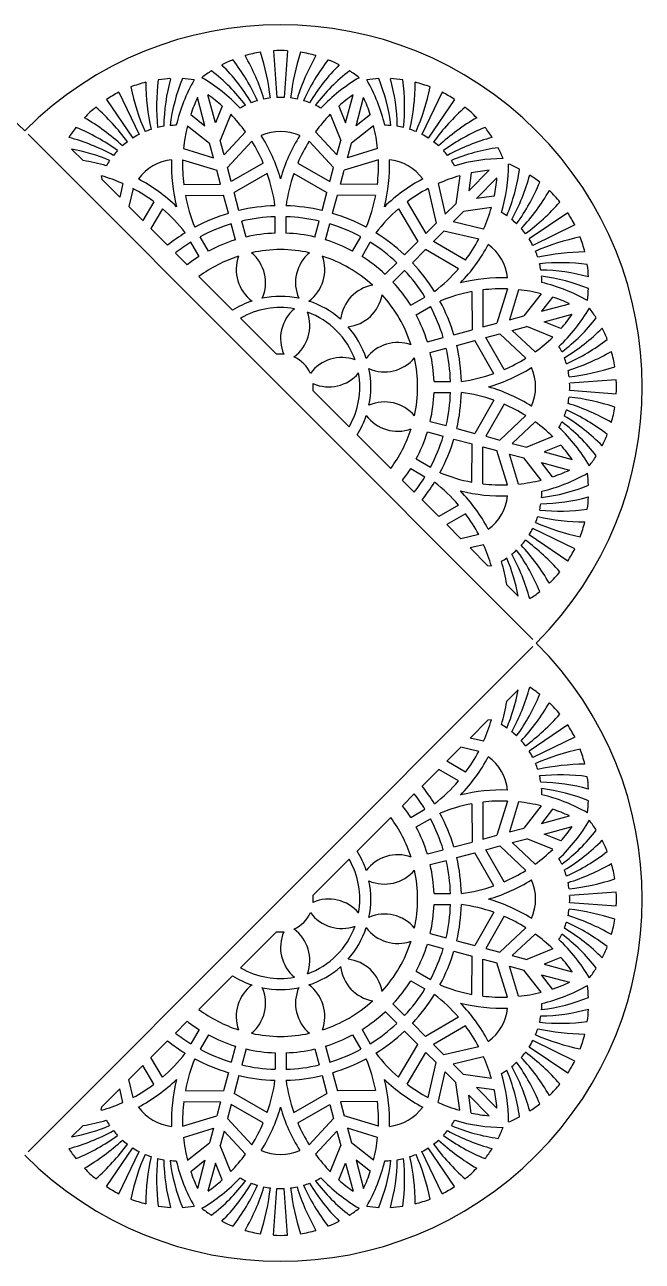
# Model space of a CAD drawing. Extents: x 62 to 305, y -4 to 240.
# Drawn here: x 183.5 to 305.3, y -3.6 to 240 of the extents above; entities that cross this region are included whole.
import ezdxf

# ---------------------------------------------------------------- set-up
doc = ezdxf.new("R2010")
doc.units = 0
doc.layers.get('0').update_dxf_attribs({"linetype": 'CONTINUOUS'})

msp = doc.modelspace()

# ---------------------------------------------------------------- linework, layer by layer
for p, q in [((232.52, 234.85), (233.19, 225.66)), ((235.31, 234.85), (234.64, 225.66)), ((202.01, 226.67), (206.03, 218.39)), ((265.81, 226.67), (261.8, 218.39)), ((199.6, 225.28), (204.77, 217.66)), ((219, 220.09), (217.52, 225.63)), ((221.1, 220.65), (219.61, 226.19)), ((246.73, 220.65), (248.22, 226.19)), ((248.82, 220.09), (250.31, 225.63)), ((268.23, 225.28), (263.06, 217.66)), ((216.2, 222.28), (219, 220.09)), ((222.43, 223.95), (221.1, 220.65)), ((224.11, 222.34), (222.02, 217.18)), ((243.72, 222.34), (245.8, 217.18)), ((245.4, 223.95), (246.73, 220.65)), ((251.63, 222.28), (248.82, 220.09)), ((215.55, 220.04), (219.93, 216.62)), ((252.28, 220.04), (247.89, 216.62)), ((184.13, 218.41), (283.7, 118.84)), ((222.78, 214.35), (222.02, 217.18)), ((227.02, 218.87), (222.78, 214.35)), ((228.26, 217.03), (223.44, 211.89)), ((239.57, 217.03), (244.39, 211.89)), ((240.81, 218.87), (245.04, 214.35)), ((245.04, 214.35), (245.8, 217.18)), ((192.71, 215.49), (194.97, 213.23)), ((214.76, 215.59), (220.69, 213.79)), ((220.69, 213.79), (219.93, 216.62)), ((247.14, 213.79), (247.89, 216.62)), ((253.07, 215.59), (247.14, 213.79)), ((214.61, 213.38), (221.35, 211.33)), ((230.52, 212.72), (224.19, 209.12)), ((237.31, 212.72), (243.64, 209.12)), ((253.22, 213.38), (246.48, 211.33)), ((198.57, 210.24), (198.67, 209.53)), ((198.67, 209.53), (202.2, 206.01)), ((222.09, 208.56), (221.35, 211.33)), ((224.19, 209.12), (223.44, 211.89)), ((231.31, 210.68), (224.76, 206.96)), ((236.52, 210.68), (243.06, 206.96)), ((243.64, 209.12), (244.39, 211.89)), ((245.73, 208.56), (246.48, 211.33)), ((269.26, 210.24), (268.49, 204.73)), ((271.03, 207.27), (275.08, 211.32)), ((271.52, 210.79), (271.03, 207.27)), ((272.56, 205.74), (276.61, 209.79)), ((202.82, 208.7), (202.2, 206.01)), ((204.82, 207.72), (204, 204.2)), ((214.81, 208.51), (222.09, 208.56)), ((253.02, 208.51), (245.73, 208.56)), ((263.01, 207.72), (264.61, 200.86)), ((265.01, 208.7), (266.41, 202.66)), ((208.93, 205.11), (206.77, 201.43)), ((215.15, 206.35), (222.67, 206.4)), ((223.63, 202.83), (222.67, 206.4)), ((225.72, 203.39), (224.76, 206.96)), ((242.11, 203.39), (243.06, 206.96)), ((244.2, 202.83), (245.16, 206.4)), ((252.68, 206.35), (245.16, 206.4)), ((258.9, 205.11), (262.59, 198.83)), ((266.41, 202.66), (268.49, 204.73)), ((276.08, 206.23), (272.56, 205.74)), ((204, 204.2), (206.77, 201.43)), ((210.64, 203.74), (208.35, 199.85)), ((257.19, 203.74), (261, 197.25)), ((267.94, 201.13), (270.02, 203.2)), ((275.52, 203.97), (270.02, 203.2)), ((290.56, 202.95), (282.94, 197.78)), ((208.35, 199.85), (211.65, 196.55)), ((225.03, 197.6), (224.19, 200.74)), ((227.12, 198.16), (226.28, 201.3)), ((232.83, 198.91), (232.83, 202.16)), ((235, 198.91), (235, 202.16)), ((240.71, 198.16), (241.55, 201.3)), ((242.8, 197.6), (243.64, 200.74)), ((262.59, 198.83), (264.61, 200.86)), ((273.98, 199.72), (267.94, 201.13)), ((291.96, 200.53), (283.67, 196.52)), ((219.71, 195.39), (218.09, 198.21)), ((248.12, 195.39), (249.74, 198.21)), ((264.12, 197.3), (266.14, 199.33)), ((273.01, 197.73), (266.14, 199.33)), ((213.19, 195.01), (215.51, 192.7)), ((217.84, 194.31), (216.21, 197.13)), ((249.99, 194.31), (251.62, 197.13)), ((258.39, 194.63), (261, 197.25)), ((259.92, 193.1), (262.53, 195.72)), ((269.03, 191.91), (262.53, 195.72)), ((270.4, 193.61), (264.12, 197.3)), ((254.56, 190.81), (256.86, 193.1)), ((217.82, 190.38), (224.47, 183.73)), ((256.09, 189.28), (258.39, 191.57)), ((273.79, 187.73), (273.85, 180.45)), ((278.66, 187.94), (276.61, 181.19)), ((280.87, 187.78), (279.07, 181.85)), ((259.6, 184.71), (262.41, 186.33)), ((271.63, 187.4), (271.69, 179.87)), ((285.33, 186.99), (281.91, 182.61)), ((287.56, 186.34), (285.38, 183.54)), ((260.68, 182.83), (263.49, 184.46)), ((285.38, 183.54), (290.91, 185.02)), ((285.94, 181.45), (291.47, 182.93)), ((226.04, 182.16), (233.15, 175.05)), ((273.85, 180.45), (276.61, 181.19)), ((279.07, 181.85), (281.91, 182.61)), ((279.63, 179.76), (282.47, 180.52)), ((287.62, 178.43), (282.47, 180.52)), ((289.23, 180.11), (285.94, 181.45)), ((262.88, 177.51), (266.02, 178.35)), ((268.11, 178.91), (271.69, 179.87)), ((274.41, 178.36), (277.17, 179.1)), ((278, 172.03), (274.41, 178.36)), ((282.32, 174.28), (277.17, 179.1)), ((284.16, 175.52), (279.63, 179.76)), ((263.44, 175.42), (266.58, 176.26)), ((268.67, 176.82), (272.25, 177.78)), ((275.96, 171.23), (272.25, 177.78)), ((264.19, 169.71), (267.44, 169.71)), ((300.13, 170.03), (290.95, 169.36)), ((240.34, 167.86), (247.44, 160.76)), ((264.19, 167.55), (267.44, 167.55)), ((275.96, 166.03), (272.25, 159.48)), ((300.13, 167.23), (290.95, 167.9)), ((278, 165.23), (274.41, 158.9)), ((263.44, 161.84), (266.58, 161)), ((282.32, 162.98), (277.17, 158.16)), ((284.16, 161.74), (279.63, 157.5)), ((249.02, 159.18), (255.66, 152.54)), ((262.88, 159.75), (266.02, 158.91)), ((268.67, 160.44), (272.25, 159.48)), ((274.41, 158.9), (277.17, 158.16)), ((287.62, 158.83), (282.47, 156.74)), ((268.11, 158.35), (271.69, 157.39)), ((271.63, 149.86), (271.69, 157.39)), ((273.79, 149.53), (273.85, 156.81)), ((273.85, 156.81), (276.61, 156.07)), ((278.66, 149.32), (276.61, 156.07)), ((279.63, 157.5), (282.47, 156.74)), ((289.23, 157.15), (285.94, 155.81)), ((260.68, 154.43), (263.49, 152.8)), ((280.87, 149.48), (279.07, 155.41)), ((279.07, 155.41), (281.91, 154.65)), ((285.33, 150.27), (281.91, 154.65)), ((285.38, 153.72), (290.91, 152.24)), ((287.56, 150.92), (285.38, 153.72)), ((285.94, 155.81), (291.47, 154.33)), ((259.6, 152.55), (262.41, 150.93)), ((257.98, 150.22), (260.29, 147.91)), ((261.83, 146.37), (265.13, 143.07)), ((269.03, 145.35), (265.13, 143.07)), ((270.4, 143.65), (266.72, 141.49)), ((266.72, 141.49), (269.49, 138.71)), ((273.01, 139.53), (269.49, 138.71)), ((290.56, 134.31), (282.94, 139.48)), ((291.96, 136.73), (283.67, 140.74)), ((273.98, 137.54), (271.29, 136.91)), ((271.29, 136.91), (274.81, 133.39)), ((275.52, 133.29), (274.81, 133.39)), ((278.52, 129.68), (280.78, 127.42)), ((184.13, 17.93), (283.7, 117.5)), ((278.52, 106.66), (280.78, 108.92)), ((271.29, 99.43), (274.81, 102.96)), ((275.52, 103.06), (274.81, 102.96)), ((290.56, 102.03), (282.94, 96.86)), ((266.72, 94.86), (269.49, 97.63)), ((273.01, 96.81), (269.49, 97.63)), ((273.98, 98.81), (271.29, 99.43)), ((291.96, 99.61), (283.67, 95.6)), ((261.83, 89.98), (265.13, 93.28)), ((269.03, 90.99), (265.13, 93.28)), ((270.4, 92.7), (266.72, 94.86)), ((257.98, 86.12), (260.29, 88.44)), ((259.6, 83.79), (262.41, 85.42)), ((271.63, 86.48), (271.69, 78.96)), ((273.79, 86.82), (273.85, 79.53)), ((278.66, 87.02), (276.61, 80.28)), ((280.87, 86.87), (279.07, 80.94)), ((285.33, 86.08), (281.91, 81.69)), ((287.56, 85.43), (285.38, 82.62)), ((249.02, 77.16), (255.66, 83.81)), ((260.68, 81.92), (263.49, 83.54)), ((285.38, 82.62), (290.91, 84.11)), ((279.07, 80.94), (281.91, 81.69)), ((285.94, 80.53), (291.47, 82.02)), ((289.23, 79.2), (285.94, 80.53)), ((268.11, 78), (271.69, 78.96)), ((273.85, 79.53), (276.61, 80.28)), ((274.41, 77.44), (277.17, 78.19)), ((282.32, 73.37), (277.17, 78.19)), ((279.63, 78.84), (282.47, 79.6)), ((284.16, 74.61), (279.63, 78.84)), ((287.62, 77.52), (282.47, 79.6)), ((240.34, 68.48), (247.44, 75.59)), ((262.88, 76.6), (266.02, 77.44)), ((268.67, 75.91), (272.25, 76.86)), ((275.96, 70.32), (272.25, 76.86)), ((278, 71.11), (274.41, 77.44)), ((263.44, 74.51), (266.58, 75.35)), ((264.19, 68.8), (267.44, 68.8)), ((300.13, 69.11), (290.95, 68.44)), ((264.19, 66.63), (267.44, 66.63)), ((300.13, 66.32), (290.95, 66.99)), ((275.96, 65.11), (272.25, 58.56)), ((278, 64.32), (274.41, 57.99)), ((226.04, 54.19), (233.15, 61.29)), ((263.44, 60.92), (266.58, 60.08)), ((282.32, 62.06), (277.17, 57.24)), ((262.88, 58.83), (266.02, 57.99)), ((268.67, 59.52), (272.25, 58.56)), ((284.16, 60.82), (279.63, 56.58)), ((268.11, 57.43), (271.69, 56.47)), ((271.63, 48.95), (271.69, 56.47)), ((274.41, 57.99), (277.17, 57.24)), ((279.63, 56.58), (282.47, 55.82)), ((287.62, 57.91), (282.47, 55.82)), ((289.23, 56.23), (285.94, 54.9)), ((273.79, 48.61), (273.85, 55.89)), ((273.85, 55.89), (276.61, 55.15)), ((278.66, 48.41), (276.61, 55.15)), ((280.87, 48.56), (279.07, 54.49)), ((279.07, 54.49), (281.91, 53.73)), ((285.33, 49.35), (281.91, 53.73)), ((285.94, 54.9), (291.47, 53.41)), ((217.82, 45.97), (224.47, 52.61)), ((259.6, 51.64), (262.41, 50.01)), ((260.68, 53.51), (263.49, 51.89)), ((285.38, 52.8), (290.91, 51.32)), ((287.56, 50), (285.38, 52.8)), ((256.09, 47.07), (258.39, 44.77)), ((254.56, 45.54), (256.86, 43.24)), ((269.03, 44.44), (262.53, 40.62)), ((213.19, 41.33), (215.51, 43.65)), ((217.84, 42.03), (216.21, 39.22)), ((249.99, 42.03), (251.62, 39.22)), ((258.39, 41.71), (261, 39.09)), ((259.92, 43.24), (262.53, 40.62)), ((270.4, 42.73), (264.12, 39.04)), ((208.35, 36.49), (211.65, 39.79)), ((219.71, 40.95), (218.09, 38.14)), ((248.12, 40.95), (249.74, 38.14)), ((257.19, 32.6), (261, 39.09)), ((264.12, 39.04), (266.14, 37.02)), ((291.96, 35.81), (283.67, 39.83)), ((225.03, 38.75), (224.19, 35.61)), ((227.12, 38.19), (226.28, 35.05)), ((232.83, 37.43), (232.83, 34.19)), ((235, 37.43), (235, 34.19)), ((240.71, 38.19), (241.55, 35.05)), ((242.8, 38.75), (243.64, 35.61)), ((258.9, 31.23), (262.59, 37.51)), ((262.59, 37.51), (264.61, 35.49)), ((273.01, 38.62), (266.14, 37.02)), ((273.98, 36.62), (267.94, 35.22)), ((290.56, 33.4), (282.94, 38.57)), ((204, 32.14), (206.77, 34.91)), ((208.93, 31.23), (206.77, 34.91)), ((210.64, 32.6), (208.35, 36.49)), ((263.01, 28.62), (264.61, 35.49)), ((267.94, 35.22), (270.02, 33.14)), ((204.82, 28.62), (204, 32.14)), ((223.63, 33.52), (222.67, 29.94)), ((225.72, 32.96), (224.76, 29.38)), ((242.11, 32.96), (243.06, 29.38)), ((244.2, 33.52), (245.16, 29.94)), ((265.01, 27.65), (266.41, 33.69)), ((266.41, 33.69), (268.49, 31.61)), ((275.52, 32.37), (270.02, 33.14)), ((198.67, 26.81), (202.2, 30.34)), ((202.82, 27.65), (202.2, 30.34)), ((215.15, 30), (222.67, 29.94)), ((231.31, 25.67), (224.76, 29.38)), ((236.52, 25.67), (243.06, 29.38)), ((252.68, 30), (245.16, 29.94)), ((269.26, 26.11), (268.49, 31.61)), ((272.56, 30.6), (276.61, 26.55)), ((276.08, 30.11), (272.56, 30.6)), ((198.57, 26.11), (198.67, 26.81)), ((214.81, 27.84), (222.09, 27.78)), ((222.09, 27.78), (221.35, 25.02)), ((224.19, 27.22), (223.44, 24.46)), ((230.52, 23.63), (224.19, 27.22)), ((237.31, 23.63), (243.64, 27.22)), ((243.64, 27.22), (244.39, 24.46)), ((253.02, 27.84), (245.73, 27.78)), ((245.73, 27.78), (246.48, 25.02)), ((271.52, 25.55), (271.03, 29.07)), ((271.03, 29.07), (275.08, 25.02)), ((214.61, 22.97), (221.35, 25.02)), ((228.26, 19.31), (223.44, 24.46)), ((239.57, 19.31), (244.39, 24.46)), ((253.22, 22.97), (246.48, 25.02)), ((192.71, 20.85), (194.97, 23.11)), ((214.76, 20.75), (220.69, 22.55)), ((220.69, 22.55), (219.93, 19.72)), ((222.78, 21.99), (222.02, 19.16)), ((227.02, 17.47), (222.78, 21.99)), ((240.81, 17.47), (245.04, 21.99)), ((245.04, 21.99), (245.8, 19.16)), ((253.07, 20.75), (247.14, 22.55)), ((247.14, 22.55), (247.89, 19.72)), ((215.55, 16.3), (219.93, 19.72)), ((252.28, 16.3), (247.89, 19.72)), ((199.6, 11.07), (204.77, 18.69)), ((202.01, 9.67), (206.03, 17.96)), ((224.11, 14.01), (222.02, 19.16)), ((243.72, 14.01), (245.8, 19.16)), ((265.81, 9.67), (261.8, 17.96)), ((268.23, 11.07), (263.06, 18.69)), ((216.2, 14.07), (219, 16.25)), ((219, 16.25), (217.52, 10.72)), ((221.1, 15.69), (219.61, 10.16)), ((222.43, 12.4), (221.1, 15.69)), ((245.4, 12.4), (246.73, 15.69)), ((246.73, 15.69), (248.22, 10.16)), ((251.63, 14.07), (248.82, 16.25)), ((248.82, 16.25), (250.31, 10.72)), ((232.52, 1.5), (233.19, 10.68)), ((235.31, 1.5), (234.64, 10.68))]:
    msp.add_line(p, q)
for centre, radius, start, end in [((133, 168.63), 71.36, 45, 225), ((233.91, 168.63), 71.36, 315, 135), ((233.91, 209.64), 25.25, 99.0513, 106.0723), ((189.68, 212.57), 42.92, 17.3117, 29.7936), ((186.58, 220.37), 45.63, 6.5283, 18.1391), ((233.91, 209.64), 25.25, 86.832, 93.168), ((281.25, 220.37), 45.63, 161.8609, 173.4717), ((278.15, 212.57), 42.92, 150.2064, 162.6883), ((233.91, 209.64), 25.25, 73.9277, 80.9487), ((233.91, 209.64), 25.25, 111.7816, 117.3261), ((195.3, 204.82), 38.38, 31.0474, 45.2272), ((192.29, 208.34), 40.65, 24.2227, 37.4914), ((275.54, 208.34), 40.65, 142.5086, 155.7773), ((272.53, 204.82), 38.38, 134.7728, 148.9526), ((233.91, 209.64), 25.25, 62.6739, 68.2184), ((250.1, 223.83), 40.65, 172.5086, 185.7773), ((213.41, 204.14), 25.25, 92.6739, 98.2184), ((249.26, 219.28), 38.38, 164.7728, 178.9526), ((248.06, 215.63), 36.21, 157.7152, 172.8619), ((246.47, 212.27), 34.05, 150.2872, 166.5627), ((213.41, 204.14), 25.25, 82.0494, 87.4136), ((233.91, 209.64), 25.25, 122.5864, 127.9506), ((201.22, 200.15), 34.05, 43.4373, 59.7128), ((198.16, 202.26), 36.21, 37.1381, 52.2848), ((269.66, 202.26), 36.21, 127.7152, 142.8619), ((266.61, 200.15), 34.05, 120.2872, 136.5627), ((233.91, 209.64), 25.25, 52.0494, 57.4136), ((254.42, 204.14), 25.25, 92.5864, 97.9506), ((221.36, 212.27), 34.05, 13.4373, 29.7128), ((219.77, 215.63), 36.21, 7.1381, 22.2848), ((218.57, 219.28), 38.38, 1.0474, 15.2272), ((254.42, 204.14), 25.25, 81.7816, 87.3261), ((217.73, 223.83), 40.65, 354.2227, 7.4914), ((213.41, 204.14), 25.25, 116.832, 123.168), ((213.41, 204.14), 25.25, 103.9277, 110.9487), ((249.04, 237.1), 45.63, 191.8609, 203.4717), ((250.25, 228.8), 42.92, 180.2064, 192.6883), ((217.57, 228.8), 42.92, 347.3117, 359.7936), ((254.42, 204.14), 25.25, 69.0513, 76.0723), ((218.79, 237.1), 45.63, 336.5283, 348.1391), ((254.42, 204.14), 25.25, 56.832, 63.168), ((246.47, 212.27), 31.88, 155.2373, 161.7093), ((201.22, 200.15), 31.88, 48.2907, 54.7627), ((233.91, 209.64), 16.04, 106.4821, 110.9659), ((233.91, 209.64), 16.04, 97.1632, 101.7286), ((233.91, 209.64), 16.04, 87.3982, 92.6018), ((233.91, 209.64), 16.04, 78.2714, 82.8368), ((233.91, 209.64), 16.04, 69.0341, 73.5179), ((266.61, 200.15), 31.88, 125.2373, 131.7093), ((221.36, 212.27), 31.88, 18.2907, 24.7627), ((213.41, 204.14), 25.25, 129.0513, 136.0723), ((167.06, 189.77), 45.63, 36.5283, 48.1391), ((201.22, 200.15), 31.88, 35.9728, 44.1025), ((233.91, 209.64), 16.04, 115.4062, 119.8129), ((233.91, 209.64), 16.04, 60.1871, 64.5938), ((266.61, 200.15), 31.88, 135.8975, 144.0272), ((300.77, 189.77), 45.63, 131.8609, 143.4717), ((254.42, 204.14), 25.25, 43.9277, 50.9487), ((213.41, 204.14), 25.25, 141.7816, 147.3261), ((178.01, 182.21), 40.65, 54.2227, 67.4914), ((173.63, 184.57), 42.92, 47.3117, 59.7936), ((213.41, 204.14), 16.04, 108.2714, 112.8368), ((213.41, 204.14), 16.04, 99.0341, 103.5179), ((213.41, 204.14), 16.04, 90.1871, 94.5938), ((246.47, 212.27), 31.88, 165.8975, 174.0272), ((221.36, 212.27), 31.88, 5.9728, 14.1025), ((254.42, 204.14), 16.04, 85.4062, 89.8129), ((254.42, 204.14), 16.04, 76.4821, 80.9659), ((254.42, 204.14), 16.04, 67.1632, 71.7286), ((294.2, 184.57), 42.92, 120.2064, 132.6883), ((289.82, 182.21), 40.65, 112.5086, 125.7773), ((254.42, 204.14), 25.25, 32.6739, 38.2184), ((182.37, 180.67), 38.38, 61.0474, 75.2272), ((213.41, 204.14), 16.04, 127.1632, 131.7286), ((213.41, 204.14), 16.04, 117.3982, 122.6018), ((201.22, 200.15), 31.88, 23.2177, 31.9819), ((233.91, 209.64), 9.31, 65.9549, 114.0451), ((201.22, 200.15), 34.05, 16.1884, 31.9019), ((266.61, 200.15), 34.05, 148.0981, 163.8116), ((266.61, 200.15), 31.88, 148.0181, 156.7823), ((254.42, 204.14), 16.04, 57.3982, 62.6018), ((254.42, 204.14), 16.04, 48.2714, 52.8368), ((285.46, 180.67), 38.38, 104.7728, 118.9526), ((186.14, 179.88), 36.21, 67.1381, 79.5482), ((213.41, 204.14), 16.04, 136.4821, 140.9659), ((254.42, 204.14), 16.04, 39.0341, 43.5179), ((281.69, 179.88), 36.21, 97.7152, 112.8619), ((254.42, 204.14), 25.25, 22.0494, 27.4136), ((189.84, 179.57), 34.05, 73.4373, 81.3378), ((213.41, 204.14), 16.04, 145.4062, 149.8129), ((213.41, 204.14), 9.31, 95.9549, 144.0451), ((246.47, 212.27), 34.05, 178.0981, 193.8116), ((246.47, 212.27), 31.88, 178.0181, 186.7823), ((221.36, 212.27), 31.88, 353.2177, 1.9819), ((221.36, 212.27), 34.05, 346.1884, 1.9019), ((254.42, 204.14), 9.31, 35.9549, 84.0451), ((254.42, 204.14), 16.04, 30.1871, 34.5938), ((277.99, 179.57), 34.05, 90.2872, 106.5627), ((244.86, 212.71), 34.05, 343.4373, 359.7128), ((269.43, 189.13), 25.25, 62.5864, 67.9506), ((189.84, 179.57), 31.88, 65.9728, 74.1025), ((189.84, 179.57), 34.05, 46.1884, 61.9019), ((201.22, 200.15), 31.88, 7.5286, 19.2863), ((266.61, 200.15), 31.88, 160.7137, 172.4714), ((277.99, 179.57), 34.05, 118.0981, 133.8116), ((277.99, 179.57), 31.88, 105.8975, 114.0272), ((277.99, 179.57), 31.88, 95.2373, 101.7093), ((244.86, 212.71), 31.88, 348.2907, 354.7627), ((245.17, 216.41), 36.21, 337.1381, 352.2848), ((245.95, 220.17), 38.38, 331.0474, 345.2272), ((269.43, 189.13), 25.25, 51.7816, 57.3261), ((189.84, 179.57), 31.88, 53.2177, 61.9819), ((277.99, 179.57), 31.88, 118.0181, 126.7823), ((247.5, 224.53), 40.65, 324.2227, 337.4914), ((249.85, 228.91), 42.92, 317.3117, 329.7936), ((269.43, 189.13), 25.25, 39.0513, 46.0723), ((246.47, 212.27), 31.88, 190.7137, 202.4714), ((221.36, 212.27), 31.88, 337.5286, 349.2863), ((255.05, 235.49), 45.63, 306.5283, 318.1391), ((189.84, 179.57), 31.88, 37.5286, 49.2863), ((233.91, 168.63), 35.71, 106.7365, 118.2523), ((233.91, 168.63), 35.71, 91.7477, 103.2635), ((233.91, 168.63), 35.71, 76.7365, 88.2523), ((233.91, 168.63), 35.71, 61.7477, 73.2635), ((277.99, 179.57), 31.88, 130.7137, 142.4714), ((244.86, 212.71), 31.88, 335.9728, 344.1025), ((269.43, 189.13), 16.04, 55.4062, 59.8129), ((269.43, 189.13), 25.25, 26.832, 33.168), ((233.91, 168.63), 33.55, 106.8486, 118.1514), ((233.91, 168.63), 33.55, 91.8486, 103.1514), ((233.91, 168.63), 33.55, 76.8486, 88.1514), ((233.91, 168.63), 33.55, 61.8486, 73.1514), ((269.43, 189.13), 16.04, 46.4821, 50.9659), ((269.43, 189.13), 16.04, 37.1632, 41.7286), ((233.91, 168.63), 35.71, 121.7477, 128.5686), ((233.91, 168.63), 30.3, 107.0467, 117.9533), ((233.91, 168.63), 30.3, 92.0467, 102.9533), ((233.91, 168.63), 30.3, 77.0467, 87.9533), ((233.91, 168.63), 30.3, 62.0467, 72.9533), ((233.91, 168.63), 35.71, 46.7365, 58.2523), ((244.86, 212.71), 31.88, 323.2177, 331.9819), ((269.43, 189.13), 16.04, 27.3982, 32.6018), ((302.38, 153.51), 45.63, 101.8609, 113.4717), ((269.43, 189.13), 25.25, 13.9277, 20.9487), ((233.91, 168.63), 33.55, 121.8486, 128.1517), ((233.91, 168.63), 27.05, 77.8036, 102.1964), ((223.24, 189.16), 7.72, 336.5179, 50.0061), ((244.59, 189.16), 7.72, 129.9939, 203.4821), ((233.91, 168.63), 33.55, 46.8486, 58.1514), ((244.86, 212.71), 34.05, 316.1884, 331.9019), ((269.43, 189.13), 9.31, 5.9549, 54.0451), ((269.43, 189.13), 16.04, 18.2714, 22.8368), ((294.09, 152.29), 42.92, 90.2064, 102.6883), ((233.91, 168.63), 30.3, 122.0467, 127.4139), ((233.91, 168.63), 27.05, 107.8036, 126.4972), ((232.9, 191.75), 7.72, 159.9939, 233.4821), ((234.93, 191.75), 7.72, 306.5179, 20.0061), ((233.91, 168.63), 27.05, 47.8036, 72.1964), ((233.91, 168.63), 30.3, 47.0467, 57.9533), ((233.91, 168.63), 35.71, 31.7477, 43.2635), ((289.12, 152.44), 40.65, 82.5086, 95.7773), ((269.43, 189.13), 16.04, 9.0341, 13.5179), ((269.43, 189.13), 25.25, 2.6739, 8.2184), ((233.91, 168.63), 33.55, 31.8486, 43.1514), ((244.86, 212.71), 31.88, 307.5286, 319.2863), ((277.56, 156.07), 34.05, 88.0981, 103.8116), ((284.57, 153.28), 38.38, 74.7728, 88.9526), ((280.92, 154.49), 36.21, 67.7152, 82.8619), ((269.43, 189.13), 16.04, 0.1871, 4.5938), ((253.43, 181.07), 7.72, 99.9939, 173.4821), ((233.91, 168.63), 30.3, 32.0467, 42.9533), ((277.56, 156.07), 31.88, 88.0181, 96.7823), ((277.56, 156.07), 31.88, 75.8975, 84.0272), ((277.56, 156.07), 34.05, 60.2872, 76.5627), ((269.43, 189.13), 25.25, 352.0494, 357.4136), ((233.91, 168.63), 17.82, 108.3562, 122.0258), ((233.91, 168.63), 17.82, 78.3562, 101.6438), ((233.91, 168.63), 17.82, 48.3562, 71.6438), ((246.35, 188.14), 7.72, 276.5179, 350.0061), ((233.91, 168.63), 27.05, 17.8036, 42.1964), ((277.56, 156.07), 31.88, 100.7137, 112.4714), ((233.91, 168.63), 35.71, 16.7365, 28.2523), ((277.56, 156.07), 31.88, 65.2373, 71.7093), ((233.91, 168.63), 15.65, 79.914, 120.1934), ((241.64, 178.14), 7.72, 130.2215, 203.4821), ((231.98, 180.73), 7.72, 306.5179, 19.7785), ((233.91, 168.63), 15.65, 19.914, 70.086), ((233.91, 168.63), 30.3, 17.0467, 27.9533), ((233.91, 168.63), 33.55, 16.8486, 28.1514), ((265.43, 201.33), 34.05, 313.4373, 329.7128), ((265.43, 201.33), 31.88, 318.2907, 324.7627), ((274.92, 168.63), 25.25, 32.5864, 37.9506), ((233.91, 168.63), 17.82, 18.3562, 41.6438), ((267.55, 204.38), 36.21, 307.1381, 322.2848), ((265.43, 201.33), 31.88, 305.9728, 314.1025), ((270.11, 207.25), 38.38, 301.0474, 315.2272), ((273.63, 210.25), 40.65, 294.2227, 307.4914), ((274.92, 168.63), 25.25, 21.7816, 27.3261), ((257.03, 169.65), 7.72, 69.9939, 143.4821), ((233.91, 168.63), 30.3, 2.0467, 12.9533), ((233.91, 168.63), 33.55, 1.8486, 13.1514), ((233.91, 168.63), 35.71, 1.7477, 13.2635), ((274.92, 168.63), 16.04, 25.4062, 29.8129), ((277.86, 212.87), 42.92, 287.3117, 299.7936), ((274.92, 168.63), 25.25, 9.0513, 16.0723), ((233.91, 168.63), 6.47, 84.2777, 96.8095), ((233.91, 168.63), 6.47, 24.2777, 65.7223), ((246.02, 166.69), 7.72, 70.2215, 143.4821), ((254.44, 179.31), 7.72, 246.5179, 320.0061), ((233.91, 168.63), 27.05, 347.8036, 12.1964), ((265.43, 201.33), 31.88, 293.2177, 301.9819), ((274.92, 168.63), 16.04, 16.4821, 20.9659), ((243.43, 176.36), 7.72, 246.5179, 319.7785), ((233.91, 168.63), 15.65, 329.8066, 10.086), ((233.91, 168.63), 17.82, 348.3562, 11.6438), ((265.43, 201.33), 31.88, 277.5286, 289.2863), ((265.43, 201.33), 34.05, 286.1884, 301.9019), ((274.92, 168.63), 9.31, 335.9549, 24.0451), ((274.92, 168.63), 16.04, 7.1632, 11.7286), ((285.65, 215.96), 45.63, 276.5283, 288.1391), ((233.91, 168.63), 6.47, 353.1905, 5.7223), ((265.43, 135.93), 34.05, 58.0981, 73.8116), ((274.92, 168.63), 16.04, 357.3982, 2.6018), ((274.92, 168.63), 25.25, 356.832, 3.168), ((254.44, 157.95), 7.72, 39.9939, 113.4821), ((233.91, 168.63), 30.3, 347.0467, 357.9533), ((233.91, 168.63), 33.55, 346.8486, 358.1514), ((233.91, 168.63), 35.71, 346.7365, 358.2523), ((265.43, 135.93), 31.88, 70.7137, 82.4714), ((274.92, 168.63), 16.04, 348.2714, 352.8368), ((285.65, 121.3), 45.63, 71.8609, 83.4717), ((265.43, 135.93), 31.88, 58.0181, 66.7823), ((274.92, 168.63), 16.04, 339.0341, 343.5179), ((273.63, 127.01), 40.65, 52.5086, 65.7773), ((277.86, 124.39), 42.92, 60.2064, 72.6883), ((274.92, 168.63), 25.25, 343.9277, 350.9487), ((233.91, 168.63), 17.82, 327.9742, 341.6438), ((257.03, 167.61), 7.72, 216.5179, 290.0061), ((265.43, 135.93), 31.88, 45.8975, 54.0272), ((274.92, 168.63), 16.04, 330.1871, 334.5938), ((267.55, 132.88), 36.21, 37.7152, 52.8619), ((270.11, 130.01), 38.38, 44.7728, 58.9526), ((233.91, 168.63), 27.05, 323.5028, 342.1964), ((233.91, 168.63), 30.3, 332.0467, 342.9533), ((233.91, 168.63), 33.55, 331.8486, 343.1514), ((265.43, 135.93), 34.05, 30.2872, 46.5627), ((274.92, 168.63), 25.25, 332.6739, 338.2184), ((233.91, 168.63), 35.71, 331.7477, 343.2635), ((265.43, 135.93), 31.88, 35.2373, 41.7093), ((274.92, 168.63), 25.25, 322.0494, 327.4136), ((233.91, 168.63), 30.3, 322.5861, 327.9533), ((277.56, 181.19), 31.88, 247.5286, 259.2863), ((277.56, 181.19), 34.05, 283.4373, 299.7128), ((277.56, 181.19), 31.88, 288.2907, 294.7627), ((269.43, 148.13), 25.25, 2.5864, 7.9506), ((233.91, 168.63), 33.55, 321.8483, 328.1514), ((233.91, 168.63), 35.71, 321.4314, 328.2523), ((244.86, 124.55), 31.88, 40.7137, 52.4714), ((277.56, 181.19), 31.88, 263.2177, 271.9819), ((277.56, 181.19), 31.88, 275.9728, 284.1025), ((280.92, 182.77), 36.21, 277.1381, 292.2848), ((277.56, 181.19), 34.05, 256.1884, 271.9019), ((244.86, 124.55), 34.05, 28.0981, 43.8116), ((269.43, 148.13), 9.31, 305.9549, 354.0451), ((284.57, 183.98), 38.38, 271.0474, 285.2272), ((269.43, 148.13), 16.04, 355.4062, 359.8129), ((269.43, 148.13), 25.25, 351.7816, 357.3261), ((269.43, 148.13), 16.04, 346.4821, 350.9659), ((289.12, 184.82), 40.65, 264.2227, 277.4914), ((244.86, 124.55), 31.88, 28.0181, 36.7823), ((269.43, 148.13), 16.04, 337.1632, 341.7286), ((302.38, 183.75), 45.63, 246.5283, 258.1391), ((294.09, 184.97), 42.92, 257.3117, 269.7936), ((269.43, 148.13), 25.25, 339.0513, 346.0723), ((269.43, 148.13), 16.04, 327.3982, 332.6018), ((244.86, 124.55), 31.88, 15.8975, 24.0272), ((269.43, 148.13), 16.04, 309.0341, 313.5179), ((247.5, 112.73), 40.65, 22.5086, 35.7773), ((269.43, 148.13), 16.04, 318.2714, 322.8368), ((249.85, 108.35), 42.92, 30.2064, 42.6883), ((255.05, 101.77), 45.63, 41.8609, 53.4717), ((269.43, 148.13), 25.25, 326.832, 333.168), ((269.43, 148.13), 16.04, 300.1871, 304.5938), ((244.86, 124.55), 34.05, 8.6622, 16.5627), ((245.17, 120.85), 36.21, 10.4518, 22.8619), ((245.95, 117.09), 38.38, 14.7728, 28.9526), ((269.43, 148.13), 25.25, 313.9277, 320.9487), ((269.43, 148.13), 25.25, 302.6739, 308.2184), ((233.91, 67.71), 71.36, 225, 45), ((245.17, 115.49), 36.21, 337.1381, 349.5482), ((245.95, 119.26), 38.38, 331.0474, 345.2272), ((247.5, 123.62), 40.65, 324.2227, 337.4914), ((269.43, 88.22), 25.25, 51.7816, 57.3261), ((244.86, 111.79), 34.05, 343.4373, 351.3378), ((249.85, 128), 42.92, 317.3117, 329.7936), ((269.43, 88.22), 25.25, 39.0513, 46.0723), ((244.86, 111.79), 31.88, 335.9728, 344.1025), ((255.05, 134.57), 45.63, 306.5283, 318.1391), ((269.43, 88.22), 16.04, 55.4062, 59.8129), ((269.43, 88.22), 16.04, 46.4821, 50.9659), ((269.43, 88.22), 25.25, 26.832, 33.168), ((269.43, 88.22), 16.04, 37.1632, 41.7286), ((244.86, 111.79), 34.05, 316.1884, 331.9019), ((244.86, 111.79), 31.88, 323.2177, 331.9819), ((269.43, 88.22), 9.31, 5.9549, 54.0451), ((269.43, 88.22), 16.04, 27.3982, 32.6018), ((302.38, 52.59), 45.63, 101.8609, 113.4717), ((269.43, 88.22), 25.25, 13.9277, 20.9487), ((269.43, 88.22), 16.04, 18.2714, 22.8368), ((294.09, 51.37), 42.92, 90.2064, 102.6883), ((244.86, 111.79), 31.88, 307.5286, 319.2863), ((289.12, 51.53), 40.65, 82.5086, 95.7773), ((269.43, 88.22), 16.04, 9.0341, 13.5179), ((284.57, 52.37), 38.38, 74.7728, 88.9526), ((269.43, 88.22), 25.25, 2.6739, 8.2184), ((233.91, 67.71), 33.55, 31.8486, 38.1517), ((233.91, 67.71), 35.71, 31.7477, 38.5686), ((277.56, 55.16), 34.05, 88.0981, 103.8116), ((280.92, 53.57), 36.21, 67.7152, 82.8619), ((269.43, 88.22), 16.04, 0.1871, 4.5938), ((277.56, 55.16), 34.05, 60.2872, 76.5627), ((233.91, 67.71), 30.3, 32.0467, 37.4139), ((277.56, 55.16), 31.88, 100.7137, 112.4714), ((277.56, 55.16), 31.88, 88.0181, 96.7823), ((277.56, 55.16), 31.88, 75.8975, 84.0272), ((277.56, 55.16), 31.88, 65.2373, 71.7093), ((269.43, 88.22), 25.25, 352.0494, 357.4136), ((233.91, 67.71), 27.05, 17.8036, 36.4972), ((233.91, 67.71), 33.55, 16.8486, 28.1514), ((233.91, 67.71), 35.71, 16.7365, 28.2523), ((265.43, 100.41), 34.05, 313.4373, 329.7128), ((274.92, 67.71), 25.25, 32.5864, 37.9506), ((233.91, 67.71), 30.3, 17.0467, 27.9533), ((265.43, 100.41), 31.88, 318.2907, 324.7627), ((267.55, 103.46), 36.21, 307.1381, 322.2848), ((270.11, 106.33), 38.38, 301.0474, 315.2272), ((274.92, 67.71), 25.25, 21.7816, 27.3261), ((233.91, 67.71), 15.65, 349.914, 30.1934), ((233.91, 67.71), 17.82, 18.3562, 32.0258), ((257.03, 68.73), 7.72, 69.9939, 143.4821), ((233.91, 67.71), 35.71, 1.7477, 13.2635), ((265.43, 100.41), 31.88, 305.9728, 314.1025), ((274.92, 67.71), 16.04, 25.4062, 29.8129), ((273.63, 109.34), 40.65, 294.2227, 307.4914), ((254.44, 78.39), 7.72, 246.5179, 320.0061), ((233.91, 67.71), 27.05, 347.8036, 12.1964), ((233.91, 67.71), 30.3, 2.0467, 12.9533), ((233.91, 67.71), 33.55, 1.8486, 13.1514), ((265.43, 100.41), 31.88, 293.2177, 301.9819), ((274.92, 67.71), 16.04, 16.4821, 20.9659), ((277.86, 111.95), 42.92, 287.3117, 299.7936), ((274.92, 67.71), 25.25, 9.0513, 16.0723), ((233.91, 67.71), 17.82, 348.3562, 11.6438), ((265.43, 100.41), 34.05, 286.1884, 301.9019), ((274.92, 67.71), 9.31, 335.9549, 24.0451), ((274.92, 67.71), 16.04, 7.1632, 11.7286), ((285.65, 115.05), 45.63, 276.5283, 288.1391), ((233.91, 67.71), 6.47, 354.2777, 6.8095), ((265.43, 100.41), 31.88, 277.5286, 289.2863), ((274.92, 67.71), 16.04, 357.3982, 2.6018), ((274.92, 67.71), 25.25, 356.832, 3.168), ((243.43, 59.99), 7.72, 40.2215, 113.4821), ((233.91, 67.71), 30.3, 347.0467, 357.9533), ((233.91, 67.71), 33.55, 346.8486, 358.1514), ((233.91, 67.71), 35.71, 346.7365, 358.2523), ((265.43, 35.02), 31.88, 70.7137, 82.4714), ((265.43, 35.02), 34.05, 58.0981, 73.8116), ((233.91, 67.71), 6.47, 294.2777, 335.7223), ((246.02, 69.65), 7.72, 216.5179, 289.7785), ((254.44, 57.04), 7.72, 39.9939, 113.4821), ((265.43, 35.02), 31.88, 58.0181, 66.7823), ((274.92, 67.71), 16.04, 348.2714, 352.8368), ((277.86, 23.48), 42.92, 60.2064, 72.6883), ((285.65, 20.38), 45.63, 71.8609, 83.4717), ((274.92, 67.71), 25.25, 343.9277, 350.9487), ((233.91, 67.71), 6.47, 263.1905, 275.7223), ((241.64, 58.2), 7.72, 156.5179, 229.7785), ((231.98, 55.61), 7.72, 340.2215, 53.4821), ((233.91, 67.71), 15.65, 289.914, 340.086), ((233.91, 67.71), 17.82, 318.3562, 341.6438), ((257.03, 66.7), 7.72, 216.5179, 290.0061), ((274.92, 67.71), 16.04, 339.0341, 343.5179), ((270.11, 29.1), 38.38, 44.7728, 58.9526), ((273.63, 26.09), 40.65, 52.5086, 65.7773), ((233.91, 67.71), 27.05, 317.8036, 342.1964), ((233.91, 67.71), 30.3, 332.0467, 342.9533), ((265.43, 35.02), 31.88, 45.8975, 54.0272), ((274.92, 67.71), 16.04, 330.1871, 334.5938), ((265.43, 35.02), 34.05, 30.2872, 46.5627), ((267.55, 31.96), 36.21, 37.7152, 52.8619), ((233.91, 67.71), 33.55, 331.8486, 343.1514), ((233.91, 67.71), 35.71, 331.7477, 343.2635), ((265.43, 35.02), 31.88, 35.2373, 41.7093), ((274.92, 67.71), 25.25, 332.6739, 338.2184), ((233.91, 67.71), 15.65, 239.8066, 280.086), ((233.91, 67.71), 17.82, 288.3562, 311.6438), ((253.43, 55.28), 7.72, 186.5179, 260.0061), ((246.35, 48.2), 7.72, 9.9939, 83.4821), ((274.92, 67.71), 25.25, 322.0494, 327.4136), ((233.91, 67.71), 17.82, 237.9742, 251.6438), ((233.91, 67.71), 30.3, 317.0467, 327.9533), ((277.56, 80.27), 31.88, 288.2907, 294.7627), ((232.9, 44.6), 7.72, 126.5179, 200.0061), ((223.24, 47.19), 7.72, 309.9939, 23.4821), ((233.91, 67.71), 17.82, 258.3562, 281.6438), ((244.59, 47.19), 7.72, 156.5179, 230.0061), ((234.93, 44.6), 7.72, 339.9939, 53.4821), ((233.91, 67.71), 33.55, 316.8486, 328.1514), ((233.91, 67.71), 35.71, 316.7365, 328.2523), ((244.86, 23.64), 31.88, 40.7137, 52.4714), ((277.56, 80.27), 31.88, 247.5286, 259.2863), ((277.56, 80.27), 31.88, 275.9728, 284.1025), ((277.56, 80.27), 34.05, 283.4373, 299.7128), ((269.43, 47.21), 25.25, 2.5864, 7.9506), ((233.91, 67.71), 27.05, 287.8036, 312.1964), ((277.56, 80.27), 34.05, 256.1884, 271.9019), ((244.86, 23.64), 34.05, 28.0981, 43.8116), ((277.56, 80.27), 31.88, 263.2177, 271.9819), ((280.92, 81.86), 36.21, 277.1381, 292.2848), ((269.43, 47.21), 16.04, 355.4062, 359.8129), ((233.91, 67.71), 27.05, 233.5028, 252.1964), ((233.91, 67.71), 30.3, 302.0467, 312.9533), ((269.43, 47.21), 9.31, 305.9549, 354.0451), ((269.43, 47.21), 16.04, 346.4821, 350.9659), ((284.57, 83.06), 38.38, 271.0474, 285.2272), ((269.43, 47.21), 25.25, 351.7816, 357.3261), ((233.91, 67.71), 30.3, 232.5861, 237.9533), ((233.91, 67.71), 33.55, 301.8486, 313.1514), ((233.91, 67.71), 35.71, 301.7477, 313.2635), ((244.86, 23.64), 31.88, 28.0181, 36.7823), ((269.43, 47.21), 16.04, 337.1632, 341.7286), ((294.09, 84.05), 42.92, 257.3117, 269.7936), ((289.12, 83.9), 40.65, 264.2227, 277.4914), ((233.91, 67.71), 35.71, 231.4314, 238.2523), ((233.91, 67.71), 33.55, 231.8483, 238.1514), ((233.91, 67.71), 30.3, 242.0467, 252.9533), ((233.91, 67.71), 27.05, 257.8036, 282.1964), ((233.91, 67.71), 30.3, 287.0467, 297.9533), ((269.43, 47.21), 16.04, 327.3982, 332.6018), ((302.38, 82.84), 45.63, 246.5283, 258.1391), ((269.43, 47.21), 25.25, 339.0513, 346.0723), ((189.84, 56.77), 31.88, 310.7137, 322.4714), ((233.91, 67.71), 33.55, 241.8486, 253.1514), ((233.91, 67.71), 30.3, 257.0467, 267.9533), ((233.91, 67.71), 30.3, 272.0467, 282.9533), ((233.91, 67.71), 33.55, 286.8486, 298.1514), ((277.99, 56.77), 31.88, 217.5286, 229.2863), ((244.86, 23.64), 31.88, 15.8975, 24.0272), ((269.43, 47.21), 16.04, 318.2714, 322.8368), ((255.05, 0.86), 45.63, 41.8609, 53.4717), ((246.47, 24.07), 31.88, 157.5286, 169.2863), ((233.91, 67.71), 35.71, 241.7477, 253.2635), ((233.91, 67.71), 33.55, 256.8486, 268.1514), ((233.91, 67.71), 33.55, 271.8486, 283.1514), ((233.91, 67.71), 35.71, 286.7365, 298.2523), ((221.36, 24.07), 31.88, 10.7137, 22.4714), ((269.43, 47.21), 16.04, 309.0341, 313.5179), ((245.95, 16.17), 38.38, 14.7728, 28.9526), ((247.5, 11.81), 40.65, 22.5086, 35.7773), ((249.85, 7.43), 42.92, 30.2064, 42.6883), ((269.43, 47.21), 25.25, 326.832, 333.168), ((189.84, 56.77), 34.05, 298.0981, 313.8116), ((246.47, 24.07), 34.05, 166.1884, 181.9019), ((233.91, 67.71), 35.71, 256.7365, 268.2523), ((201.22, 36.2), 31.88, 340.7137, 352.4714), ((233.91, 67.71), 35.71, 271.7477, 283.2635), ((266.61, 36.2), 31.88, 187.5286, 199.2863), ((221.36, 24.07), 34.05, 358.0981, 13.8116), ((277.99, 56.77), 34.05, 226.1884, 241.9019), ((269.43, 47.21), 16.04, 300.1871, 304.5938), ((244.86, 23.64), 34.05, 0.2872, 16.5627), ((245.17, 19.94), 36.21, 7.7152, 22.8619), ((189.84, 56.77), 31.88, 298.0181, 306.7823), ((277.99, 56.77), 31.88, 233.2177, 241.9819), ((244.86, 23.64), 31.88, 5.2373, 11.7093), ((269.43, 47.21), 25.25, 313.9277, 320.9487), ((189.84, 56.77), 31.88, 285.8975, 294.0272), ((246.47, 24.07), 31.88, 173.2177, 181.9819), ((221.36, 24.07), 31.88, 358.0181, 6.7823), ((277.99, 56.77), 31.88, 245.9728, 254.1025), ((269.43, 47.21), 25.25, 302.6739, 308.2184), ((213.41, 32.2), 9.31, 215.9549, 264.0451), ((201.22, 36.2), 34.05, 328.0981, 343.8116), ((266.61, 36.2), 34.05, 196.1884, 211.9019), ((254.42, 32.2), 9.31, 275.9549, 324.0451), ((277.99, 56.77), 31.88, 258.2907, 264.7627), ((269.43, 47.21), 25.25, 292.0494, 297.4136), ((182.37, 55.68), 38.38, 284.7728, 298.9526), ((186.14, 56.46), 36.21, 280.4518, 292.8619), ((189.84, 56.77), 34.05, 278.6622, 286.5627), ((213.41, 32.2), 16.04, 210.1871, 214.5938), ((213.41, 32.2), 16.04, 219.0341, 223.5179), ((201.22, 36.2), 31.88, 328.0181, 336.7823), ((266.61, 36.2), 31.88, 203.2177, 211.9819), ((254.42, 32.2), 16.04, 316.4821, 320.9659), ((285.46, 55.68), 38.38, 241.0474, 255.2272), ((254.42, 32.2), 16.04, 325.4062, 329.8129), ((281.69, 56.46), 36.21, 247.1381, 262.2848), ((277.99, 56.77), 34.05, 253.4373, 269.7128), ((254.42, 32.2), 25.25, 332.5864, 337.9506), ((178.01, 54.13), 40.65, 292.5086, 305.7773), ((173.63, 51.78), 42.92, 300.2064, 312.6883), ((213.41, 32.2), 16.04, 228.2714, 232.8368), ((246.47, 24.07), 31.88, 185.9728, 194.1025), ((221.36, 24.07), 31.88, 345.8975, 354.0272), ((254.42, 32.2), 16.04, 307.1632, 311.7286), ((294.2, 51.78), 42.92, 227.3117, 239.7936), ((289.82, 54.13), 40.65, 234.2227, 247.4914), ((213.41, 32.2), 25.25, 212.6739, 218.2184), ((167.06, 46.58), 45.63, 311.8609, 323.4717), ((249.04, -0.76), 45.63, 156.5283, 168.1391), ((213.41, 32.2), 16.04, 237.3982, 242.6018), ((213.41, 32.2), 16.04, 247.1632, 251.7286), ((201.22, 36.2), 31.88, 315.8975, 324.0272), ((233.91, 26.71), 9.31, 245.9549, 294.0451), ((266.61, 36.2), 31.88, 215.9728, 224.1025), ((254.42, 32.2), 16.04, 288.2714, 292.8368), ((218.79, -0.76), 45.63, 11.8609, 23.4717), ((254.42, 32.2), 16.04, 297.3982, 302.6018), ((300.77, 46.58), 45.63, 216.5283, 228.1391), ((254.42, 32.2), 25.25, 321.7816, 327.3261), ((213.41, 32.2), 25.25, 223.9277, 230.9487), ((250.25, 7.54), 42.92, 167.3117, 179.7936), ((250.1, 12.51), 40.65, 174.2227, 187.4914), ((213.41, 32.2), 16.04, 256.4821, 260.9659), ((249.26, 17.06), 38.38, 181.0474, 195.2272), ((248.06, 20.71), 36.21, 187.1381, 202.2848), ((213.41, 32.2), 16.04, 265.4062, 269.8129), ((246.47, 24.07), 34.05, 193.4373, 209.7128), ((221.36, 24.07), 34.05, 330.2872, 346.5627), ((219.77, 20.71), 36.21, 337.7152, 352.8619), ((254.42, 32.2), 16.04, 270.1871, 274.5938), ((218.57, 17.06), 38.38, 344.7728, 358.9526), ((254.42, 32.2), 16.04, 279.0341, 283.5179), ((217.73, 12.51), 40.65, 352.5086, 5.7773), ((217.57, 7.54), 42.92, 0.2064, 12.6883), ((254.42, 32.2), 25.25, 309.0513, 316.0723), ((246.47, 24.07), 31.88, 198.2907, 204.7627), ((201.22, 36.2), 34.05, 300.2872, 316.5627), ((201.22, 36.2), 31.88, 305.2373, 311.7093), ((198.16, 34.08), 36.21, 307.7152, 322.8619), ((233.91, 26.71), 16.04, 240.1871, 244.5938), ((233.91, 26.71), 16.04, 295.4062, 299.8129), ((269.66, 34.08), 36.21, 217.1381, 232.2848), ((266.61, 36.2), 34.05, 223.4373, 239.7128), ((266.61, 36.2), 31.88, 228.2907, 234.7627), ((221.36, 24.07), 31.88, 335.2373, 341.7093), ((213.41, 32.2), 25.25, 236.832, 243.168), ((195.3, 31.52), 38.38, 314.7728, 328.9526), ((192.29, 28), 40.65, 322.5086, 335.7773), ((189.68, 23.77), 42.92, 330.2064, 342.6883), ((233.91, 26.71), 16.04, 249.0341, 253.5179), ((186.58, 15.98), 45.63, 341.8609, 353.4717), ((233.91, 26.71), 16.04, 258.2714, 262.8368), ((233.91, 26.71), 16.04, 267.3982, 272.6018), ((233.91, 26.71), 16.04, 277.1632, 281.7286), ((281.25, 15.98), 45.63, 186.5283, 198.1391), ((278.15, 23.77), 42.92, 197.3117, 209.7936), ((233.91, 26.71), 16.04, 286.4821, 290.9659), ((275.54, 28), 40.65, 204.2227, 217.4914), ((272.53, 31.52), 38.38, 211.0474, 225.2272), ((254.42, 32.2), 25.25, 296.832, 303.168), ((213.41, 32.2), 25.25, 249.0513, 256.0723), ((254.42, 32.2), 25.25, 283.9277, 290.9487), ((213.41, 32.2), 25.25, 261.7816, 267.3261), ((213.41, 32.2), 25.25, 272.5864, 277.9506), ((233.91, 26.71), 25.25, 232.0494, 237.4136), ((233.91, 26.71), 25.25, 302.5864, 307.9506), ((254.42, 32.2), 25.25, 262.0494, 267.4136), ((254.42, 32.2), 25.25, 272.6739, 278.2184), ((233.91, 26.71), 25.25, 242.6739, 248.2184), ((233.91, 26.71), 25.25, 253.9277, 260.9487), ((233.91, 26.71), 25.25, 279.0513, 286.0723), ((233.91, 26.71), 25.25, 291.7816, 297.3261), ((233.91, 26.71), 25.25, 266.832, 273.168)]:
    msp.add_arc(centre, radius, start, end)

doc.saveas('drawing.dxf')
